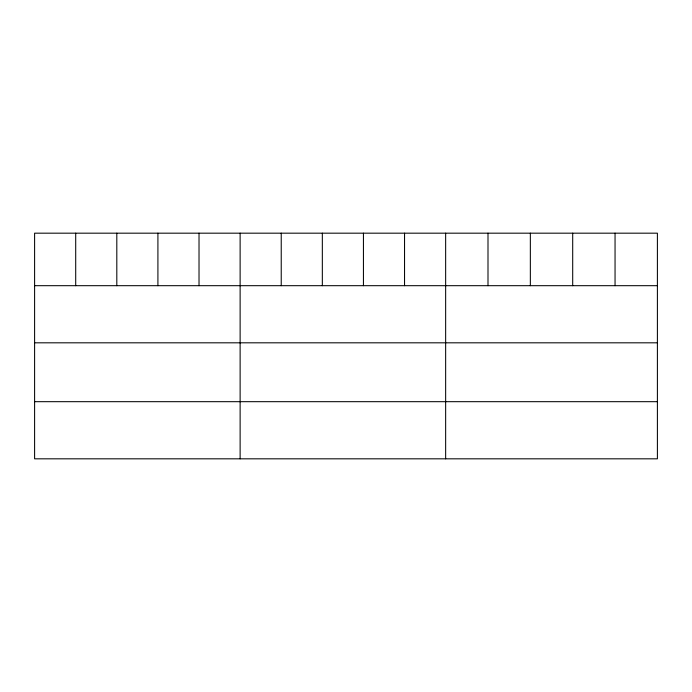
<?xml version="1.0" encoding="UTF-8"?>
<svg xmlns="http://www.w3.org/2000/svg" width="692" height="692" viewBox="0 0 692 692"><rect width="100%" height="100%" fill="white"/><g stroke="black" fill="none" stroke-linecap="round" stroke-linejoin="round"><path stroke-width="1.04" d="M657.4 285.684L657.4 458.822L34.6 458.822L34.6 233.178L657.4 233.178L657.4 285.684L34.6 285.684M34.6 342.817L657.4 342.817M34.6 401.68L657.4 401.68M615.05 233.178L615.05 285.684M572.699 233.178L572.699 285.684M530.349 233.178L530.349 285.684M487.998 233.178L487.998 285.684M445.648 233.178L445.648 458.822M404.543 233.178L404.543 285.684M363.438 233.178L363.438 285.684M322.334 233.178L322.334 285.684M281.229 233.178L281.229 285.684M240.124 233.178L240.124 458.822M199.019 233.178L199.019 285.684M157.914 233.178L157.914 285.684M116.81 233.178L116.81 285.684M75.705 233.178L75.705 285.684"/></g></svg>
